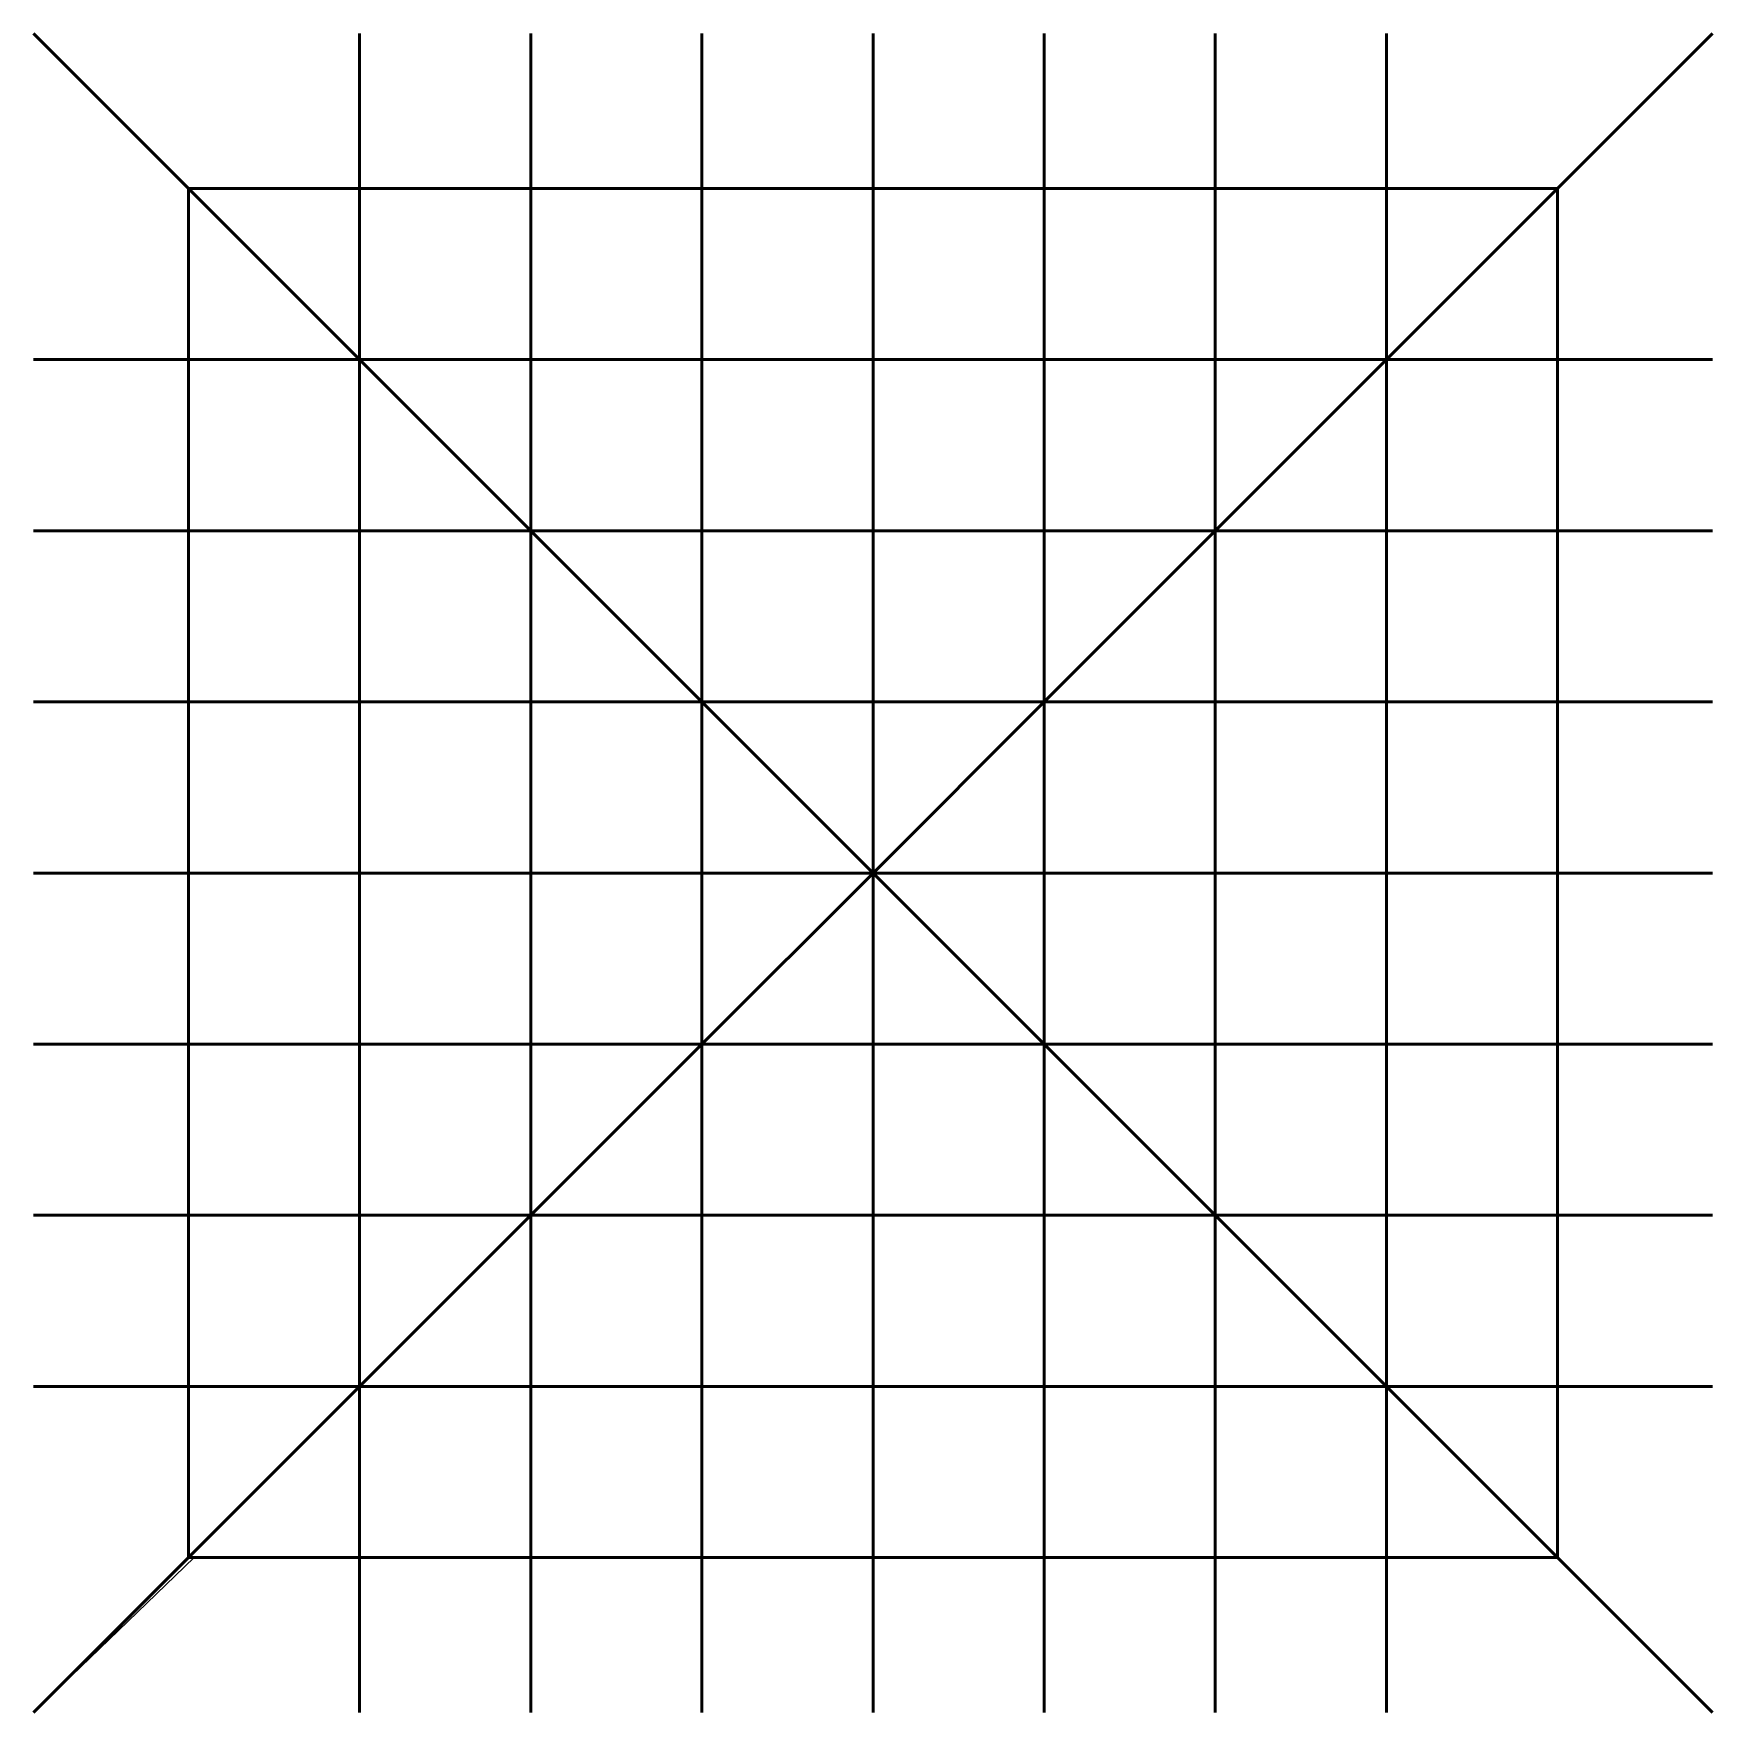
# Model space of a CAD drawing. Extents: x -2.3 to 2.3, y -2.3 to 2.3.
import ezdxf

# ---------------------------------------------------------------- set-up
doc = ezdxf.new("R2010")
doc.units = 0
doc.header["$MEASUREMENT"] = 0
doc.layers.add('MINSPINTA', color=7, linetype='Continuous', lineweight=50)

msp = doc.modelspace()

# ---------------------------------------------------------------- linework, layer by layer
at = {"elevation": 0.141825}
msp.add_lwpolyline([(-2.299264, -2.299264), (-1.859521, -1.875)], dxfattribs=at)
at = {"layer": 'MINSPINTA', "color": 121, "ltscale": 35.602844}
msp.add_line((-1.875, 1.875, 0.921547), (-2.299264, 2.299264, 0.159145), dxfattribs=at)
at = {"layer": 'MINSPINTA', "color": 41, "ltscale": 9.530498}
for p, q in [((-1.40625, 1.875, 1.240196), (-1.40625, 2.299264, 0.340987)), ((-1.875, 1.40625, 1.240196), (-2.299264, 1.40625, 0.340987)), ((1.875, -1.40625, 1.240196), (2.299264, -1.40625, 0.340987))]:
    msp.add_line(p, q, dxfattribs=at)
at = {"layer": 'MINSPINTA', "color": 41, "ltscale": 7.512472}
for p, q in [((-0.9375, 1.875, 1.623798), (-0.9375, 2.299264, 0.964822)), ((-1.875, 0.9375, 1.623798), (-2.299264, 0.9375, 0.964822)), ((1.875, -0.9375, 1.623798), (2.299264, -0.9375, 0.964822)), ((0.9375, -1.875, 1.623798), (0.9375, -2.299264, 0.964822))]:
    msp.add_line(p, q, dxfattribs=at)
at = {"layer": 'MINSPINTA', "color": 41, "ltscale": 8.113031}
for p, q in [((-0.46875, 1.875, 1.815461), (-0.46875, 2.299264, 1.083079)), ((-1.875, 0.46875, 1.815461), (-2.299264, 0.46875, 1.083079)), ((1.875, -0.46875, 1.815461), (2.299264, -0.46875, 1.083079)), ((0.46875, -1.875, 1.815461), (0.46875, -2.299264, 1.083079))]:
    msp.add_line(p, q, dxfattribs=at)
at = {"layer": 'MINSPINTA', "color": 41, "ltscale": 8.280573}
for p, q in [((0, 1.875, 1.875), (0, 2.299264, 1.122486)), ((-1.875, 0, 1.875), (-2.299264, 0, 1.122486)), ((1.875, 0, 1.875), (2.299264, 0, 1.122486)), ((0, -1.875, 1.875), (0, -2.299264, 1.122486))]:
    msp.add_line(p, q, dxfattribs=at)
at = {"layer": 'MINSPINTA', "color": 41, "ltscale": 8.122922}
for p, q in [((0.46875, 1.875, 1.815461), (0.46875, 2.299264, 1.081887)), ((1.875, 0.46875, 1.815461), (2.299264, 0.46875, 1.081887)), ((-1.875, -0.46875, 1.815461), (-2.299264, -0.46875, 1.081887)), ((-0.46875, -1.875, 1.815461), (-0.46875, -2.299264, 1.081887))]:
    msp.add_line(p, q, dxfattribs=at)
at = {"layer": 'MINSPINTA', "color": 41, "ltscale": 7.53493}
for p, q in [((0.9375, 1.875, 1.623798), (0.9375, 2.299264, 0.962037)), ((1.875, 0.9375, 1.623798), (2.299264, 0.9375, 0.962037)), ((-1.875, -0.9375, 1.623798), (-2.299264, -0.9375, 0.962037)), ((-0.9375, -1.875, 1.623798), (-0.9375, -2.299264, 0.962037))]:
    msp.add_line(p, q, dxfattribs=at)
at = {"layer": 'MINSPINTA', "color": 41, "ltscale": 9.584273}
for p, q in [((1.40625, 1.875, 1.240196), (1.40625, 2.299264, 0.334788)), ((1.875, 1.40625, 1.240196), (2.299264, 1.40625, 0.334788)), ((-1.875, -1.40625, 1.240196), (-2.299264, -1.40625, 0.334788)), ((-1.40625, -1.875, 1.240196), (-1.40625, -2.299264, 0.334788))]:
    msp.add_line(p, q, dxfattribs=at)
at = {"layer": 'MINSPINTA', "color": 121, "ltscale": 35.908419}
for p, q in [((1.875, 1.875, 0.914795), (2.299264, 2.299264, 0.141825)), ((-1.875, -1.875, 0.914795), (-2.299264, -2.299264, 0.141825))]:
    msp.add_line(p, q, dxfattribs=at)
at = {"layer": 'MINSPINTA', "color": 21, "ltscale": 4.917407}
for p, q in [((-1.875, 1.875, 0.921547), (-1.40625, 1.875, 1.240196)), ((-1.875, 1.40625, 1.240196), (-1.875, 1.875, 0.921547)), ((1.875, -1.875, 0.921547), (1.875, -1.40625, 1.240196)), ((1.40625, -1.875, 1.240196), (1.875, -1.875, 0.921547))]:
    msp.add_line(p, q, dxfattribs=at)
at = {"layer": 'MINSPINTA', "color": 101, "ltscale": 26.111084}
for p, q in [((-1.40625, 1.40625, 1.753902), (-1.875, 1.875, 0.921547)), ((1.875, -1.875, 0.921547), (1.40625, -1.40625, 1.753902))]:
    msp.add_line(p, q, dxfattribs=at)
at = {"layer": 'MINSPINTA', "color": 21, "ltscale": 5.254914}
for p, q in [((-1.40625, 1.875, 1.240196), (-0.9375, 1.875, 1.623798)), ((0.9375, 1.875, 1.623798), (1.40625, 1.875, 1.240196)), ((-1.875, 0.9375, 1.623798), (-1.875, 1.40625, 1.240196)), ((1.875, 0.9375, 1.623798), (1.875, 1.40625, 1.240196)), ((-1.875, -1.40625, 1.240196), (-1.875, -0.9375, 1.623798)), ((1.875, -1.40625, 1.240196), (1.875, -0.9375, 1.623798)), ((-1.40625, -1.875, 1.240196), (-0.9375, -1.875, 1.623798)), ((0.9375, -1.875, 1.623798), (1.40625, -1.875, 1.240196))]:
    msp.add_line(p, q, dxfattribs=at)
at = {"layer": 'MINSPINTA', "color": 21, "ltscale": 6.033338}
for p, q in [((-1.40625, 1.40625, 1.753902), (-1.40625, 1.875, 1.240196)), ((1.40625, 1.40625, 1.753902), (1.40625, 1.875, 1.240196)), ((-1.875, 1.40625, 1.240196), (-1.40625, 1.40625, 1.753902)), ((1.40625, 1.40625, 1.753902), (1.875, 1.40625, 1.240196)), ((-1.875, -1.40625, 1.240196), (-1.40625, -1.40625, 1.753902)), ((-1.40625, -1.875, 1.240196), (-1.40625, -1.40625, 1.753902)), ((1.40625, -1.40625, 1.753902), (1.875, -1.40625, 1.240196)), ((1.40625, -1.875, 1.240196), (1.40625, -1.40625, 1.753902))]:
    msp.add_line(p, q, dxfattribs=at)
at = {"layer": 'MINSPINTA', "color": 21, "ltscale": 4.393556}
for p, q in [((-0.9375, 1.875, 1.623798), (-0.46875, 1.875, 1.815461)), ((0.46875, 1.875, 1.815461), (0.9375, 1.875, 1.623798)), ((-1.875, 0.46875, 1.815461), (-1.875, 0.9375, 1.623798)), ((1.875, 0.46875, 1.815461), (1.875, 0.9375, 1.623798)), ((-1.875, -0.9375, 1.623798), (-1.875, -0.46875, 1.815461)), ((1.875, -0.9375, 1.623798), (1.875, -0.46875, 1.815461)), ((-0.9375, -1.875, 1.623798), (-0.46875, -1.875, 1.815461)), ((0.46875, -1.875, 1.815461), (0.9375, -1.875, 1.623798))]:
    msp.add_line(p, q, dxfattribs=at)
at = {"layer": 'MINSPINTA', "color": 21, "ltscale": 6.467367}
for p, q in [((-0.9375, 1.40625, 2.203435), (-0.9375, 1.875, 1.623798)), ((-1.875, 0.9375, 1.623798), (-1.40625, 0.9375, 2.203435)), ((1.40625, -0.9375, 2.203435), (1.875, -0.9375, 1.623798)), ((0.9375, -1.875, 1.623798), (0.9375, -1.40625, 2.203435))]:
    msp.add_line(p, q, dxfattribs=at)
at = {"layer": 'MINSPINTA', "color": 21, "ltscale": 4.099415}
for p, q in [((-0.46875, 1.875, 1.815461), (0, 1.875, 1.875)), ((0, 1.875, 1.875), (0.46875, 1.875, 1.815461)), ((-1.875, 0, 1.875), (-1.875, 0.46875, 1.815461)), ((1.875, 0, 1.875), (1.875, 0.46875, 1.815461)), ((-1.875, -0.46875, 1.815461), (-1.875, 0, 1.875)), ((1.875, -0.46875, 1.815461), (1.875, 0, 1.875)), ((-0.46875, -1.875, 1.815461), (0, -1.875, 1.875)), ((0, -1.875, 1.875), (0.46875, -1.875, 1.815461))]:
    msp.add_line(p, q, dxfattribs=at)
at = {"layer": 'MINSPINTA', "color": 21, "ltscale": 6.839759}
for p, q in [((-0.46875, 1.40625, 2.449351), (-0.46875, 1.875, 1.815461)), ((-1.875, 0.46875, 1.815461), (-1.40625, 0.46875, 2.449351)), ((1.40625, -0.46875, 2.449351), (1.875, -0.46875, 1.815461)), ((0.46875, -1.875, 1.815461), (0.46875, -1.40625, 2.449351))]:
    msp.add_line(p, q, dxfattribs=at)
at = {"layer": 'MINSPINTA', "color": 21, "ltscale": 6.974569}
for p, q in [((0, 1.40625, 2.528114), (0, 1.875, 1.875)), ((-1.875, 0, 1.875), (-1.40625, 0, 2.528114)), ((1.40625, 0, 2.528114), (1.875, 0, 1.875)), ((0, -1.875, 1.875), (0, -1.40625, 2.528114))]:
    msp.add_line(p, q, dxfattribs=at)
at = {"layer": 'MINSPINTA', "color": 21, "ltscale": 6.844125}
for p, q in [((0.46875, 1.40625, 2.449976), (0.46875, 1.875, 1.815461)), ((1.40625, 0.46875, 2.449976), (1.875, 0.46875, 1.815461)), ((-1.875, -0.46875, 1.815461), (-1.40625, -0.46875, 2.449976)), ((-0.46875, -1.875, 1.815461), (-0.46875, -1.40625, 2.449976))]:
    msp.add_line(p, q, dxfattribs=at)
at = {"layer": 'MINSPINTA', "color": 21, "ltscale": 6.474129}
for p, q in [((0.9375, 1.40625, 2.204437), (0.9375, 1.875, 1.623798)), ((1.40625, 0.9375, 2.204437), (1.875, 0.9375, 1.623798)), ((-1.875, -0.9375, 1.623798), (-1.40625, -0.9375, 2.204437)), ((-0.9375, -1.875, 1.623798), (-0.9375, -1.40625, 2.204437))]:
    msp.add_line(p, q, dxfattribs=at)
at = {"layer": 'MINSPINTA', "color": 21, "ltscale": 4.950576}
for p, q in [((1.40625, 1.875, 1.240196), (1.875, 1.875, 0.914795)), ((1.875, 1.40625, 1.240196), (1.875, 1.875, 0.914795)), ((-1.875, -1.875, 0.914795), (-1.875, -1.40625, 1.240196)), ((-1.875, -1.875, 0.914795), (-1.40625, -1.875, 1.240196))]:
    msp.add_line(p, q, dxfattribs=at)
at = {"layer": 'MINSPINTA', "color": 101, "ltscale": 26.240888}
for p, q in [((1.40625, 1.40625, 1.753902), (1.875, 1.875, 0.914795)), ((-1.875, -1.875, 0.914795), (-1.40625, -1.40625, 1.753902))]:
    msp.add_line(p, q, dxfattribs=at)
at = {"layer": 'MINSPINTA', "color": 21, "ltscale": 5.634582}
for p, q in [((-1.40625, 1.40625, 1.753902), (-0.9375, 1.40625, 2.203435)), ((-1.40625, 0.9375, 2.203435), (-1.40625, 1.40625, 1.753902)), ((1.40625, -1.40625, 1.753902), (1.40625, -0.9375, 2.203435)), ((0.9375, -1.40625, 2.203435), (1.40625, -1.40625, 1.753902))]:
    msp.add_line(p, q, dxfattribs=at)
at = {"layer": 'MINSPINTA', "color": 81, "ltscale": 22.179058}
for p, q in [((-0.9375, 0.9375, 2.368295), (-1.40625, 1.40625, 1.753902)), ((1.40625, -1.40625, 1.753902), (0.9375, -0.9375, 2.368295))]:
    msp.add_line(p, q, dxfattribs=at)
at = {"layer": 'MINSPINTA', "color": 21, "ltscale": 4.592407}
for p, q in [((-0.9375, 1.40625, 2.203435), (-0.46875, 1.40625, 2.449351)), ((-1.40625, 0.46875, 2.449351), (-1.40625, 0.9375, 2.203435)), ((1.40625, -0.9375, 2.203435), (1.40625, -0.46875, 2.449351)), ((0.46875, -1.40625, 2.449351), (0.9375, -1.40625, 2.203435))]:
    msp.add_line(p, q, dxfattribs=at)
at = {"layer": 'MINSPINTA', "color": 21, "ltscale": 4.310926}
for p, q in [((-0.9375, 0.9375, 2.368295), (-0.9375, 1.40625, 2.203435)), ((-1.40625, 0.9375, 2.203435), (-0.9375, 0.9375, 2.368295)), ((0.9375, -0.9375, 2.368295), (1.40625, -0.9375, 2.203435)), ((0.9375, -1.40625, 2.203435), (0.9375, -0.9375, 2.368295))]:
    msp.add_line(p, q, dxfattribs=at)
at = {"layer": 'MINSPINTA', "color": 21, "ltscale": 4.123752}
for p, q in [((-0.46875, 1.40625, 2.449351), (0, 1.40625, 2.528114)), ((-1.40625, 0, 2.528114), (-1.40625, 0.46875, 2.449351)), ((1.40625, -0.46875, 2.449351), (1.40625, 0, 2.528114)), ((0, -1.40625, 2.528114), (0.46875, -1.40625, 2.449351))]:
    msp.add_line(p, q, dxfattribs=at)
at = {"layer": 'MINSPINTA', "color": 21, "ltscale": 4.58136}
for p, q in [((-0.46875, 0.9375, 2.692514), (-0.46875, 1.40625, 2.449351)), ((-1.40625, 0.46875, 2.449351), (-0.9375, 0.46875, 2.692514)), ((0.9375, -0.46875, 2.692514), (1.40625, -0.46875, 2.449351)), ((0.46875, -1.40625, 2.449351), (0.46875, -0.9375, 2.692514))]:
    msp.add_line(p, q, dxfattribs=at)
at = {"layer": 'MINSPINTA', "color": 21, "ltscale": 4.122856}
for p, q in [((0, 1.40625, 2.528114), (0.46875, 1.40625, 2.449976)), ((1.40625, 0, 2.528114), (1.40625, 0.46875, 2.449976)), ((-1.40625, -0.46875, 2.449976), (-1.40625, 0, 2.528114)), ((-0.46875, -1.40625, 2.449976), (0, -1.40625, 2.528114))]:
    msp.add_line(p, q, dxfattribs=at)
at = {"layer": 'MINSPINTA', "color": 21, "ltscale": 4.696136}
for p, q in [((0, 0.9375, 2.798809), (0, 1.40625, 2.528114)), ((-1.40625, 0, 2.528114), (-0.9375, 0, 2.798809)), ((0.9375, 0, 2.798809), (1.40625, 0, 2.528114)), ((0, -1.40625, 2.528114), (0, -0.9375, 2.798809))]:
    msp.add_line(p, q, dxfattribs=at)
at = {"layer": 'MINSPINTA', "color": 21, "ltscale": 4.590892}
for p, q in [((0.46875, 1.40625, 2.449976), (0.9375, 1.40625, 2.204437)), ((1.40625, 0.46875, 2.449976), (1.40625, 0.9375, 2.204437)), ((-1.40625, -0.9375, 2.204437), (-1.40625, -0.46875, 2.449976)), ((-0.9375, -1.40625, 2.204437), (-0.46875, -1.40625, 2.449976))]:
    msp.add_line(p, q, dxfattribs=at)
at = {"layer": 'MINSPINTA', "color": 21, "ltscale": 4.580712}
for p, q in [((0.46875, 0.9375, 2.692977), (0.46875, 1.40625, 2.449976)), ((0.9375, 0.46875, 2.692977), (1.40625, 0.46875, 2.449976)), ((-1.40625, -0.46875, 2.449976), (-0.9375, -0.46875, 2.692977)), ((-0.46875, -1.40625, 2.449976), (-0.46875, -0.9375, 2.692977))]:
    msp.add_line(p, q, dxfattribs=at)
at = {"layer": 'MINSPINTA', "color": 21, "ltscale": 5.640603}
for p, q in [((0.9375, 1.40625, 2.204437), (1.40625, 1.40625, 1.753902)), ((1.40625, 0.9375, 2.204437), (1.40625, 1.40625, 1.753902)), ((-1.40625, -1.40625, 1.753902), (-1.40625, -0.9375, 2.204437)), ((-1.40625, -1.40625, 1.753902), (-0.9375, -1.40625, 2.204437))]:
    msp.add_line(p, q, dxfattribs=at)
at = {"layer": 'MINSPINTA', "color": 21, "ltscale": 4.309486}
for p, q in [((0.9375, 0.9375, 2.368796), (0.9375, 1.40625, 2.204437)), ((0.9375, 0.9375, 2.368796), (1.40625, 0.9375, 2.204437)), ((-1.40625, -0.9375, 2.204437), (-0.9375, -0.9375, 2.368796)), ((-0.9375, -1.40625, 2.204437), (-0.9375, -0.9375, 2.368796))]:
    msp.add_line(p, q, dxfattribs=at)
at = {"layer": 'MINSPINTA', "color": 81, "ltscale": 22.187417}
for p, q in [((0.9375, 0.9375, 2.368796), (1.40625, 1.40625, 1.753902)), ((-1.40625, -1.40625, 1.753902), (-0.9375, -0.9375, 2.368796))]:
    msp.add_line(p, q, dxfattribs=at)
at = {"layer": 'MINSPINTA', "color": 21, "ltscale": 4.944737}
for p, q in [((-0.9375, 0.9375, 2.368295), (-0.46875, 0.9375, 2.692514)), ((-0.9375, 0.46875, 2.692514), (-0.9375, 0.9375, 2.368295)), ((0.9375, -0.9375, 2.368295), (0.9375, -0.46875, 2.692514)), ((0.46875, -0.9375, 2.692514), (0.9375, -0.9375, 2.368295))]:
    msp.add_line(p, q, dxfattribs=at)
at = {"layer": 'MINSPINTA', "color": 61, "ltscale": 18.03959}
for p, q in [((-0.46875, 0.46875, 2.686089), (-0.9375, 0.9375, 2.368295)), ((0.9375, -0.9375, 2.368295), (0.46875, -0.46875, 2.686089))]:
    msp.add_line(p, q, dxfattribs=at)
at = {"layer": 'MINSPINTA', "color": 21, "ltscale": 4.16999}
for p, q in [((-0.46875, 0.9375, 2.692514), (0, 0.9375, 2.798809)), ((-0.9375, 0, 2.798809), (-0.9375, 0.46875, 2.692514)), ((0.9375, -0.46875, 2.692514), (0.9375, 0, 2.798809)), ((0, -0.9375, 2.798809), (0.46875, -0.9375, 2.692514))]:
    msp.add_line(p, q, dxfattribs=at)
at = {"layer": 'MINSPINTA', "color": 21, "ltscale": 4.067124}
for p, q in [((-0.46875, 0.46875, 2.686089), (-0.46875, 0.9375, 2.692514)), ((-0.9375, 0.46875, 2.692514), (-0.46875, 0.46875, 2.686089)), ((0.46875, -0.46875, 2.686089), (0.9375, -0.46875, 2.692514)), ((0.46875, -0.9375, 2.692514), (0.46875, -0.46875, 2.686089))]:
    msp.add_line(p, q, dxfattribs=at)
at = {"layer": 'MINSPINTA', "color": 21, "ltscale": 4.169102}
for p, q in [((0, 0.9375, 2.798809), (0.46875, 0.9375, 2.692977)), ((0.9375, 0, 2.798809), (0.9375, 0.46875, 2.692977)), ((-0.9375, -0.46875, 2.692977), (-0.9375, 0, 2.798809)), ((-0.46875, -0.9375, 2.692977), (0, -0.9375, 2.798809))]:
    msp.add_line(p, q, dxfattribs=at)
at = {"layer": 'MINSPINTA', "color": 21, "ltscale": 4.076152}
for p, q in [((0, 0.46875, 2.830717), (0, 0.9375, 2.798809)), ((-0.9375, 0, 2.798809), (-0.46875, 0, 2.830717)), ((0.46875, 0, 2.830717), (0.9375, 0, 2.798809)), ((0, -0.9375, 2.798809), (0, -0.46875, 2.830717))]:
    msp.add_line(p, q, dxfattribs=at)
at = {"layer": 'MINSPINTA', "color": 21, "ltscale": 4.944552}
for p, q in [((0.46875, 0.9375, 2.692977), (0.9375, 0.9375, 2.368796)), ((0.9375, 0.46875, 2.692977), (0.9375, 0.9375, 2.368796)), ((-0.9375, -0.9375, 2.368796), (-0.9375, -0.46875, 2.692977)), ((-0.9375, -0.9375, 2.368796), (-0.46875, -0.9375, 2.692977))]:
    msp.add_line(p, q, dxfattribs=at)
at = {"layer": 'MINSPINTA', "color": 21, "ltscale": 4.067148}
for p, q in [((0.46875, 0.46875, 2.686356), (0.46875, 0.9375, 2.692977)), ((0.46875, 0.46875, 2.686356), (0.9375, 0.46875, 2.692977)), ((-0.9375, -0.46875, 2.692977), (-0.46875, -0.46875, 2.686356)), ((-0.46875, -0.9375, 2.692977), (-0.46875, -0.46875, 2.686356))]:
    msp.add_line(p, q, dxfattribs=at)
at = {"layer": 'MINSPINTA', "color": 61, "ltscale": 18.037104}
for p, q in [((0.46875, 0.46875, 2.686356), (0.9375, 0.9375, 2.368796)), ((-0.9375, -0.9375, 2.368796), (-0.46875, -0.46875, 2.686356))]:
    msp.add_line(p, q, dxfattribs=at)
at = {"layer": 'MINSPINTA', "color": 21, "ltscale": 4.255911}
for p, q in [((-0.46875, 0.46875, 2.686089), (0, 0.46875, 2.830717)), ((-0.46875, 0, 2.830717), (-0.46875, 0.46875, 2.686089)), ((0.46875, -0.46875, 2.686089), (0.46875, 0, 2.830717)), ((0, -0.46875, 2.830717), (0.46875, -0.46875, 2.686089))]:
    msp.add_line(p, q, dxfattribs=at)
at = {"layer": 'MINSPINTA', "color": 61, "ltscale": 16.340577}
for p, q in [((0, 0, 2.749225), (-0.46875, 0.46875, 2.686089)), ((0.46875, -0.46875, 2.686089), (0, 0, 2.749225))]:
    msp.add_line(p, q, dxfattribs=at)
at = {"layer": 'MINSPINTA', "color": 21, "ltscale": 4.25523}
for p, q in [((0, 0.46875, 2.830717), (0.46875, 0.46875, 2.686356)), ((0.46875, 0, 2.830717), (0.46875, 0.46875, 2.686356)), ((-0.46875, -0.46875, 2.686356), (-0.46875, 0, 2.830717)), ((-0.46875, -0.46875, 2.686356), (0, -0.46875, 2.830717))]:
    msp.add_line(p, q, dxfattribs=at)
at = {"layer": 'MINSPINTA', "color": 21, "ltscale": 4.12774}
for p, q in [((0, 0, 2.749225), (0, 0.46875, 2.830717)), ((-0.46875, 0, 2.830717), (0, 0, 2.749225)), ((0, 0, 2.749225), (0.46875, 0, 2.830717)), ((0, -0.46875, 2.830717), (0, 0, 2.749225))]:
    msp.add_line(p, q, dxfattribs=at)
at = {"layer": 'MINSPINTA', "color": 61, "ltscale": 16.339958}
for p, q in [((0, 0, 2.749225), (0.46875, 0.46875, 2.686356)), ((-0.46875, -0.46875, 2.686356), (0, 0, 2.749225))]:
    msp.add_line(p, q, dxfattribs=at)
at = {"layer": 'MINSPINTA', "color": 41, "ltscale": 9.530499}
msp.add_line((1.40625, -1.875, 1.240196), (1.40625, -2.299264, 0.340987), dxfattribs=at)
at = {"layer": 'MINSPINTA', "color": 121, "ltscale": 35.602843}
msp.add_line((1.875, -1.875, 0.921547), (2.299264, -2.299264, 0.159146), dxfattribs=at)

doc.saveas('drawing.dxf')
